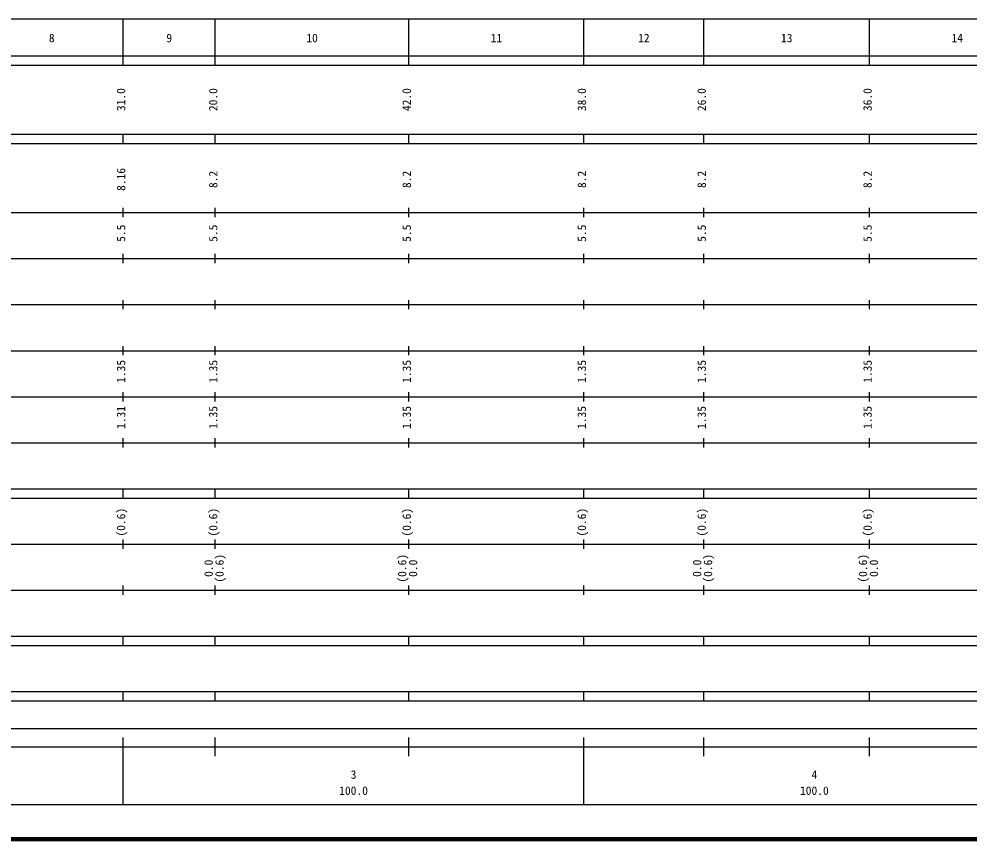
# Model space of a CAD drawing. Units: millimetres on the paper, enlarged 1000 times. Extents: x 63972 to 703972, y 2520 to 362520.
# Drawn here: x 269367 to 475530, y 2520 to 180520 of the extents above; entities that cross this region are included whole.
import ezdxf
from ezdxf.enums import TextEntityAlignment as Align

# ---------------------------------------------------------------- set-up
doc = ezdxf.new("R2010")
doc.units = ezdxf.units.MM
doc.header["$LTSCALE"] = 1000
doc.layers.add('M-TTL', color=2, linetype='Continuous', lineweight=140)
doc.layers.add('M-TTL-BAND', color=7, linetype='Continuous', lineweight=25)
doc.styles.add('ＭＳ ゴシック', font='')
doc.styles.get('ＭＳ ゴシック').set_extended_font_data('MS Gothic')

msp = doc.modelspace()

# ---------------------------------------------------------------- linework, layer by layer
at = {"layer": 'M-TTL'}
msp.add_line((63972, 2520), (703972, 2520), dxfattribs=at)
at = {"layer": 'M-TTL-BAND'}
for p, q in [((91972, 180520), (602972, 180520)), ((291972, 170520), (291972, 180520)), ((311972, 170520), (311972, 180520)), ((353972, 170520), (353972, 180520)), ((391972, 170520), (391972, 180520)), ((417972, 170520), (417972, 180520)), ((453972, 170520), (453972, 180520)), ((63972, 172520), (602972, 172520)), ((63972, 170520), (602972, 170520)), ((63972, 155520), (602972, 155520)), ((291972, 153520), (291972, 155520)), ((311972, 153520), (311972, 155520)), ((353972, 153520), (353972, 155520)), ((391972, 153520), (391972, 155520)), ((417972, 153520), (417972, 155520)), ((453972, 153520), (453972, 155520)), ((63972, 153520), (602972, 153520)), ((63972, 138520), (602972, 138520)), ((291972, 137520), (291972, 139520)), ((311972, 137520), (311972, 139520)), ((353972, 137520), (353972, 139520)), ((391972, 137520), (391972, 139520)), ((417972, 137520), (417972, 139520)), ((453972, 137520), (453972, 139520)), ((69972, 128520), (602972, 128520)), ((291972, 127520), (291972, 129520)), ((311972, 127520), (311972, 129520)), ((353972, 127520), (353972, 129520)), ((391972, 127520), (391972, 129520)), ((417972, 127520), (417972, 129520)), ((453972, 127520), (453972, 129520)), ((75972, 118520), (602972, 118520)), ((291972, 117520), (291972, 119520)), ((311972, 117520), (311972, 119520)), ((353972, 117520), (353972, 119520)), ((391972, 117520), (391972, 119520)), ((417972, 117520), (417972, 119520)), ((453972, 117520), (453972, 119520)), ((291972, 107520), (291972, 109520)), ((311972, 107520), (311972, 109520)), ((353972, 107520), (353972, 109520)), ((391972, 107520), (391972, 109520)), ((417972, 107520), (417972, 109520)), ((453972, 107520), (453972, 109520)), ((69972, 108520), (602972, 108520)), ((291972, 97520), (291972, 99520)), ((311972, 97520), (311972, 99520)), ((353972, 97520), (353972, 99520)), ((391972, 97520), (391972, 99520)), ((417972, 97520), (417972, 99520)), ((453972, 97520), (453972, 99520)), ((75972, 98520), (602972, 98520)), ((291972, 87520), (291972, 89520)), ((311972, 87520), (311972, 89520)), ((353972, 87520), (353972, 89520)), ((391972, 87520), (391972, 89520)), ((417972, 87520), (417972, 89520)), ((453972, 87520), (453972, 89520)), ((80722, 88520), (602972, 88520)), ((80722, 78520), (602972, 78520)), ((291972, 76520), (291972, 78520)), ((311972, 76520), (311972, 78520)), ((353972, 76520), (353972, 78520)), ((391972, 76520), (391972, 78520)), ((417972, 76520), (417972, 78520)), ((453972, 76520), (453972, 78520)), ((63972, 76520), (602972, 76520)), ((72972, 66520), (602972, 66520)), ((291972, 65520), (291972, 67520)), ((311972, 65520), (311972, 67520)), ((353972, 65520), (353972, 67520)), ((391972, 65520), (391972, 67520)), ((417972, 65520), (417972, 67520)), ((453972, 65520), (453972, 67520)), ((63972, 56520), (602972, 56520)), ((291972, 55520), (291972, 57520)), ((311972, 55520), (311972, 57520)), ((353972, 55520), (353972, 57520)), ((391972, 55520), (391972, 57520)), ((417972, 55520), (417972, 57520)), ((453972, 55520), (453972, 57520)), ((63972, 46520), (602972, 46520)), ((291972, 44520), (291972, 46520)), ((311972, 44520), (311972, 46520)), ((353972, 44520), (353972, 46520)), ((391972, 44520), (391972, 46520)), ((417972, 44520), (417972, 46520)), ((453972, 44520), (453972, 46520)), ((79222, 44520), (602972, 44520)), ((79222, 34520), (602972, 34520)), ((291972, 32520), (291972, 34520)), ((311972, 32520), (311972, 34520)), ((353972, 32520), (353972, 34520)), ((391972, 32520), (391972, 34520)), ((417972, 32520), (417972, 34520)), ((453972, 32520), (453972, 34520)), ((63972, 32520), (602972, 32520)), ((94972, 26520), (588972, 26520)), ((291972, 10020), (291972, 24520)), ((311972, 20520), (311972, 24520)), ((353972, 20520), (353972, 24520)), ((391972, 10020), (391972, 24520)), ((417972, 20520), (417972, 24520)), ((453972, 20520), (453972, 24520)), ((63972, 22520), (602972, 22520)), ((91972, 10020), (602972, 10020))]:
    msp.add_line(p, q, dxfattribs=at)

# ---------------------------------------------------------------- texts
at = {"layer": 'M-TTL-BAND', "style": 'ＭＳ ゴシック'}
for s, p in [('8', (276472, 174925)), ('9', (301972, 174925)), ('10', (332972, 174925)), ('11', (372972, 174925)), ('12', (404972, 174925)), ('13', (435972, 174925)), ('14', (472972, 174925)), ('3', (341972, 15043)), ('4', (441972, 15043)), ('100.0', (341972, 11553)), ('100.0', (441972, 11553))]:
    msp.add_text(s, height=1833, dxfattribs=at).set_placement(p, align=Align.BOTTOM_CENTER)
for s, p in [('31.0', (292972, 163020)), ('20.0', (312972, 163020)), ('42.0', (354972, 163020)), ('38.0', (392972, 163020)), ('26.0', (418972, 163020)), ('36.0', (454972, 163020)), ('8.16', (292972, 145694)), ('8.2', (312972, 145694)), ('8.2', (354972, 145694)), ('8.2', (392972, 145694)), ('8.2', (418972, 145694)), ('8.2', (454972, 145694)), ('5.5', (292972, 134020)), ('5.5', (312972, 134020)), ('5.5', (354972, 134020)), ('5.5', (392972, 134020)), ('5.5', (418972, 134020)), ('5.5', (454972, 134020)), ('1.35', (292972, 104020)), ('1.35', (312972, 104020)), ('1.35', (354972, 104020)), ('1.35', (392972, 104020)), ('1.35', (418972, 104020)), ('1.35', (454972, 104020)), ('1.31', (292972, 94020)), ('1.35', (312972, 94020)), ('1.35', (354972, 94020)), ('1.35', (392972, 94020)), ('1.35', (418972, 94020)), ('1.35', (454972, 94020)), ('(0.6)', (292972, 71284)), ('(0.6)', (312972, 71284)), ('(0.6)', (354972, 71284)), ('(0.6)', (392972, 71284)), ('(0.6)', (418972, 71284)), ('(0.6)', (454972, 71284)), ('(0.6)', (314342, 61284)), ('(0.6)', (353972, 61284)), ('(0.6)', (420342, 61284)), ('(0.6)', (453972, 61284)), ('0.0', (311972, 61284)), ('0.0', (356342, 61284)), ('0.0', (417972, 61284)), ('0.0', (456342, 61284))]:
    msp.add_text(s, height=1833, rotation=90, dxfattribs=at).set_placement(p, align=Align.BOTTOM_CENTER)

doc.saveas('drawing.dxf')
